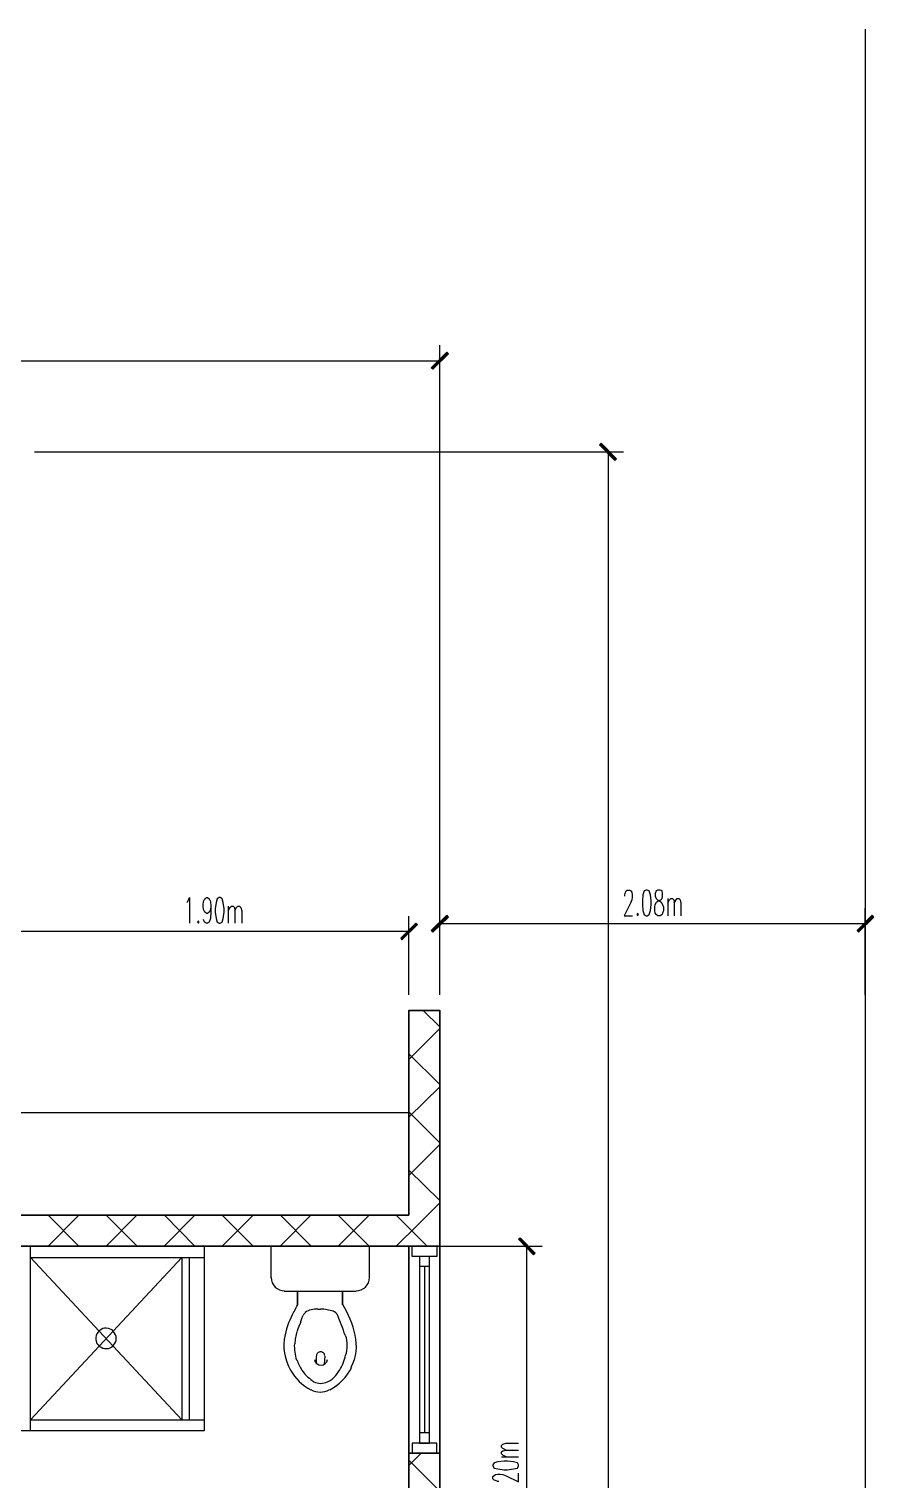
# Model space of a CAD drawing. Header units: millimetres. Extents: x -102235 to 28000, y -9692 to 28742.
# Drawn here: x -70307 to -62069, y 14596 to 28742 of the extents above; entities that cross this region are included whole.
import ezdxf

# ---------------------------------------------------------------- set-up
doc = ezdxf.new("R2010")
doc.units = ezdxf.units.MM
doc.header["$MEASUREMENT"] = 0
for name, color, linetype, lineweight in [('Drawing & Figure_Pen_No__1', 7, 'Continuous', 13), ('Drawing & Figure_Pen_No__141', 7, 'Continuous', 20), ('Drawing & Figure_Pen_No__41', 7, 'Continuous', 25), ('Drawing & Figure_Pen_No__7', 7, 'Continuous', 35)]:
    doc.layers.add(name, color=color, linetype=linetype, lineweight=lineweight)

msp = doc.modelspace()

# ---------------------------------------------------------------- hatches: boundary and pattern name
at = {"layer": 'Drawing & Figure_Pen_No__1', "linetype": 'Continuous', "lineweight": 0, "true_color": 0x000000}
for points in [[(-66387, 25440), (-66370, 25427), (-66235, 25593)], [(-66370, 25427), (-66218, 25576), (-66235, 25593)], [(-64579, 24551), (-64728, 24704), (-64744, 24687)], [(-64596, 24534), (-64579, 24551), (-64744, 24687)], [(-66235, 20102), (-66387, 19954), (-66370, 19937)], [(-66218, 20085), (-66235, 20102), (-66370, 19937)], [(-62234, 19954), (-62221, 19937), (-62086, 20102)], [(-62221, 19937), (-62069, 20085), (-62086, 20102)], [(-66683, 19878), (-66671, 19861), (-66535, 20026)], [(-66671, 19861), (-66518, 20013), (-66535, 20026)], [(-65371, 16808), (-65519, 16957), (-65536, 16944)], [(-65388, 16791), (-65371, 16808), (-65536, 16944)]]:
    msp.add_hatch(color=18, dxfattribs=at).paths.add_polyline_path(points)

# ---------------------------------------------------------------- linework, layer by layer
at = {"layer": 'Drawing & Figure_Pen_No__1', "linetype": 'Continuous', "flags": 128}
for points in [[(-66387, 25440), (-66370, 25427), (-66235, 25593)], [(-66370, 25427), (-66235, 25593), (-66218, 25576)], [(-64579, 24551), (-64744, 24687), (-64728, 24704)], [(-64596, 24534), (-64579, 24551), (-64744, 24687)], [(-66235, 20102), (-66370, 19937), (-66387, 19954)], [(-66218, 20085), (-66235, 20102), (-66370, 19937)], [(-62234, 19954), (-62221, 19937), (-62086, 20102)], [(-62221, 19937), (-62086, 20102), (-62069, 20085)], [(-66683, 19878), (-66671, 19861), (-66535, 20026)], [(-66671, 19861), (-66535, 20026), (-66518, 20013)], [(-65371, 16808), (-65536, 16944), (-65519, 16957)], [(-65388, 16791), (-65371, 16808), (-65536, 16944)]]:
    msp.add_lwpolyline(points, close=True, dxfattribs=at)
at = {"layer": 'Drawing & Figure_Pen_No__141', "linetype": 'Continuous', "flags": 128}
for points in [[(-66302, 19014), (-66463, 19175)], [(-66603, 18696), (-66302, 18997)], [(-66302, 18451), (-66603, 18751)], [(-66603, 18133), (-66302, 18430)], [(-66302, 17884), (-66603, 18184)], [(-66603, 17566), (-66302, 17867)], [(-66302, 17321), (-66603, 17617)], [(-66514, 17088), (-66302, 17299)], [(-70121, 16876), (-69820, 17177)], [(-69820, 16876), (-70121, 17177)], [(-69554, 16876), (-69257, 17177)], [(-69253, 16876), (-69554, 17177)], [(-68990, 16876), (-68690, 17177)], [(-68690, 16876), (-68986, 17177)], [(-68423, 16876), (-68123, 17177)], [(-68123, 16876), (-68423, 17177)], [(-67860, 16876), (-67560, 17177)], [(-67555, 16876), (-67856, 17177)], [(-67293, 16876), (-66992, 17177)], [(-66992, 16876), (-67293, 17177)], [(-66425, 16876), (-66726, 17177)], [(-66726, 16876), (-66514, 17088)], [(-66603, 16876), (-66603, 14857)], [(-66302, 16876), (-66302, 14857)], [(-66603, 14738), (-66484, 14857)], [(-66302, 14489), (-66603, 14789)]]:
    msp.add_lwpolyline(points, dxfattribs=at)
at = {"layer": 'Drawing & Figure_Pen_No__41', "linetype": 'Continuous', "flags": 128}
for points in [[(-62154, 28742), (-62154, -9692)], [(-66302, 19327), (-66302, 25660)], [(-98002, 25508), (-66302, 25508)], [(-70252, 24619), (-64512, 24619)], [(-64660, 24619), (-64660, -3524)], [(-68770, 20225), (-68758, 20237), (-68741, 20275), (-68741, 20026)], [(-68533, 20191), (-68538, 20157), (-68550, 20132), (-68567, 20119), (-68576, 20119), (-68593, 20132), (-68605, 20157), (-68609, 20191), (-68609, 20204), (-68605, 20237), (-68593, 20263), (-68576, 20275), (-68567, 20275), (-68550, 20263), (-68538, 20237), (-68533, 20191), (-68533, 20132), (-68538, 20072), (-68550, 20034), (-68567, 20026), (-68580, 20026), (-68597, 20034), (-68605, 20060)], [(-64499, 20288), (-64499, 20301), (-64490, 20326), (-64486, 20339), (-64474, 20347), (-64452, 20347), (-64440, 20339), (-64431, 20326), (-64427, 20301), (-64427, 20280), (-64431, 20254), (-64444, 20220), (-64503, 20098), (-64423, 20098)], [(-64080, 20267), (-64080, 20098)], [(-64080, 20220), (-64063, 20254), (-64050, 20267), (-64033, 20267), (-64021, 20254), (-64016, 20220), (-64016, 20098)], [(-64016, 20220), (-63999, 20254), (-63987, 20267), (-63970, 20267), (-63957, 20254), (-63953, 20220), (-63953, 20098)], [(-68364, 20191), (-68364, 20026)], [(-68364, 20144), (-68347, 20178), (-68334, 20191), (-68317, 20191), (-68305, 20178), (-68300, 20144), (-68300, 20026)], [(-68300, 20144), (-68284, 20178), (-68271, 20191), (-68254, 20191), (-68241, 20178), (-68233, 20144), (-68233, 20026)], [(-66603, 19327), (-66603, 20093)], [(-66302, 19327), (-66302, 20170)], [(-62154, 19327), (-62154, 20170)], [(-66302, 20021), (-62154, 20021)], [(-66603, 19945), (-70400, 19945)], [(-66603, 18176), (-70400, 18176)], [(-70294, 15077), (-70294, 16876)], [(-66988, 16567), (-66988, 16876), (-67949, 16876), (-67949, 16567)], [(-66450, 16876), (-65303, 16876)], [(-65456, 16876), (-65456, 12478)], [(-70294, 16766), (-68601, 16766)], [(-70294, 15183), (-68817, 16766), (-68817, 15183), (-70294, 16766)], [(-68745, 16766), (-68745, 15183)], [(-66404, 16677), (-66501, 16677)], [(-66450, 16677), (-66450, 15056)], [(-67818, 16436), (-67119, 16436)], [(-67691, 16436), (-67691, 16305)], [(-67691, 16305), (-67691, 16436), (-67251, 16436), (-67251, 16305)], [(-67251, 16305), (-67251, 16436)], [(-67492, 16262), (-67466, 16262)], [(-67505, 15725), (-67505, 15805)], [(-67424, 15805), (-67428, 15725)], [(-70294, 15183), (-68601, 15183)], [(-66404, 15056), (-66501, 15056)], [(-65655, 14886), (-65688, 14903), (-65701, 14916), (-65701, 14933), (-65688, 14946), (-65655, 14954), (-65536, 14954)], [(-65655, 14823), (-65688, 14840), (-65701, 14853), (-65701, 14870), (-65688, 14882), (-65655, 14886), (-65536, 14886)], [(-65701, 14823), (-65536, 14823)], [(-65727, 14582), (-65735, 14582), (-65760, 14590), (-65773, 14594), (-65786, 14607), (-65786, 14632), (-65773, 14641), (-65760, 14649), (-65735, 14654), (-65714, 14654), (-65688, 14649), (-65655, 14637), (-65536, 14577), (-65536, 14662)]]:
    msp.add_lwpolyline(points, dxfattribs=at)
for points in [[(-68453, 20275), (-68474, 20263), (-68482, 20225), (-68491, 20165), (-68491, 20132), (-68482, 20072), (-68474, 20034), (-68453, 20026), (-68444, 20026), (-68423, 20034), (-68415, 20072), (-68406, 20132), (-68406, 20165), (-68415, 20225), (-68423, 20263), (-68444, 20275)], [(-64291, 20347), (-64308, 20339), (-64321, 20301), (-64325, 20242), (-64325, 20208), (-64321, 20148), (-64308, 20110), (-64291, 20098), (-64279, 20098), (-64262, 20110), (-64249, 20148), (-64241, 20208), (-64241, 20242), (-64249, 20301), (-64262, 20339), (-64279, 20347)], [(-64177, 20347), (-64194, 20339), (-64203, 20314), (-64203, 20288), (-64194, 20267), (-64181, 20254), (-64160, 20242), (-64143, 20229), (-64131, 20208), (-64122, 20182), (-64122, 20148), (-64131, 20123), (-64135, 20110), (-64152, 20098), (-64177, 20098), (-64194, 20110), (-64203, 20123), (-64207, 20148), (-64207, 20182), (-64203, 20208), (-64190, 20229), (-64173, 20242), (-64148, 20254), (-64135, 20267), (-64131, 20288), (-64131, 20314), (-64135, 20339), (-64152, 20347)], [(-64372, 20123), (-64380, 20110), (-64372, 20098), (-64368, 20110)], [(-68656, 20047), (-68665, 20034), (-68656, 20026), (-68652, 20034)], [(-70400, 15077), (-70400, 16876), (-68601, 16876), (-68601, 15077)], [(-66573, 16775), (-66573, 16876), (-66332, 16876), (-66332, 16775)], [(-66404, 16775), (-66501, 16775), (-66501, 14954), (-66404, 14954)], [(-69456, 15974), (-69456, 15996), (-69465, 16013), (-69473, 16029), (-69486, 16046), (-69498, 16059), (-69515, 16068), (-69532, 16072), (-69554, 16076), (-69570, 16076), (-69587, 16072), (-69604, 16063), (-69621, 16051), (-69634, 16038), (-69647, 16021), (-69651, 16004), (-69655, 15987), (-69655, 15966), (-69651, 15949), (-69647, 15928), (-69634, 15915), (-69621, 15898), (-69604, 15890), (-69587, 15881), (-69570, 15877), (-69554, 15877), (-69532, 15877), (-69515, 15886), (-69498, 15894), (-69486, 15907), (-69473, 15924), (-69465, 15941), (-69456, 15957)], [(-66573, 14954), (-66573, 14857), (-66332, 14857), (-66332, 14954)], [(-65786, 14734), (-65773, 14713), (-65735, 14704), (-65676, 14696), (-65642, 14696), (-65583, 14704), (-65545, 14713), (-65536, 14734), (-65536, 14743), (-65545, 14764), (-65583, 14772), (-65642, 14781), (-65676, 14781), (-65735, 14772), (-65773, 14764), (-65786, 14743)]]:
    msp.add_lwpolyline(points, close=True, dxfattribs=at)
for points in [[(-67945, 16569, 0.414214), (-67816, 16440)], [(-67117, 16440, 0.414214), (-66988, 16569)], [(-67723, 16237, 0.008412), (-67687, 16307)], [(-67127, 16009, 0.082373), (-67249, 16307)], [(-67725, 16239, 0.066707), (-67811, 16010)], [(-67658, 16136, 0.021719), (-67693, 16047)], [(-67660, 16135, 0.016156), (-67633, 16204)], [(-67612, 16228, 0.158763), (-67633, 16202)], [(-67492, 16262, 0.168805), (-67614, 16229)], [(-67340, 16241, 0.073764), (-67465, 16262)], [(-67298, 16202, 0.219428), (-67341, 16242)], [(-67225, 16007, 0.018002), (-67299, 16205)], [(-67810, 16010, 0.192666), (-67757, 15666)], [(-67693, 16045, 0.071283), (-67716, 15923)], [(-67220, 15811, 0.163017), (-67220, 16006)], [(-67165, 15695, 0.174035), (-67127, 16009)], [(-67720, 15924, 0.086912), (-67699, 15765)], [(-67424, 15807, 0.414214), (-67464, 15847, 0.414214), (-67505, 15807)], [(-67695, 15767, 0.078321), (-67646, 15668)], [(-67525, 15770, 0.363738), (-67460, 15716, 0.363738), (-67396, 15770)], [(-67281, 15665, 0.08457), (-67220, 15812)], [(-67758, 15666, 0.135182), (-67560, 15475)], [(-67648, 15668, 0.083701), (-67545, 15565)], [(-67544, 15564, 0.252781), (-67414, 15548)], [(-67412, 15547, 0.185516), (-67281, 15666)], [(-67375, 15474, 0.152846), (-67161, 15695)], [(-67559, 15477, 0.254873), (-67378, 15477)]]:
    msp.add_lwpolyline(points, format="xyb", dxfattribs=at)
at = {"layer": 'Drawing & Figure_Pen_No__7', "linetype": 'Continuous', "flags": 128}
for points in [[(-66302, 16876), (-66302, 19175), (-66603, 19175), (-66603, 17177)], [(-66603, 17177), (-70400, 17177)], [(-70400, 16876), (-66302, 16876)], [(-66603, 16876), (-66603, 14857)], [(-66302, 14857), (-66302, 16876)], [(-66302, 12325), (-66302, 14857), (-66603, 14857), (-66603, 12478)]]:
    msp.add_lwpolyline(points, dxfattribs=at)

doc.saveas('drawing.dxf')
